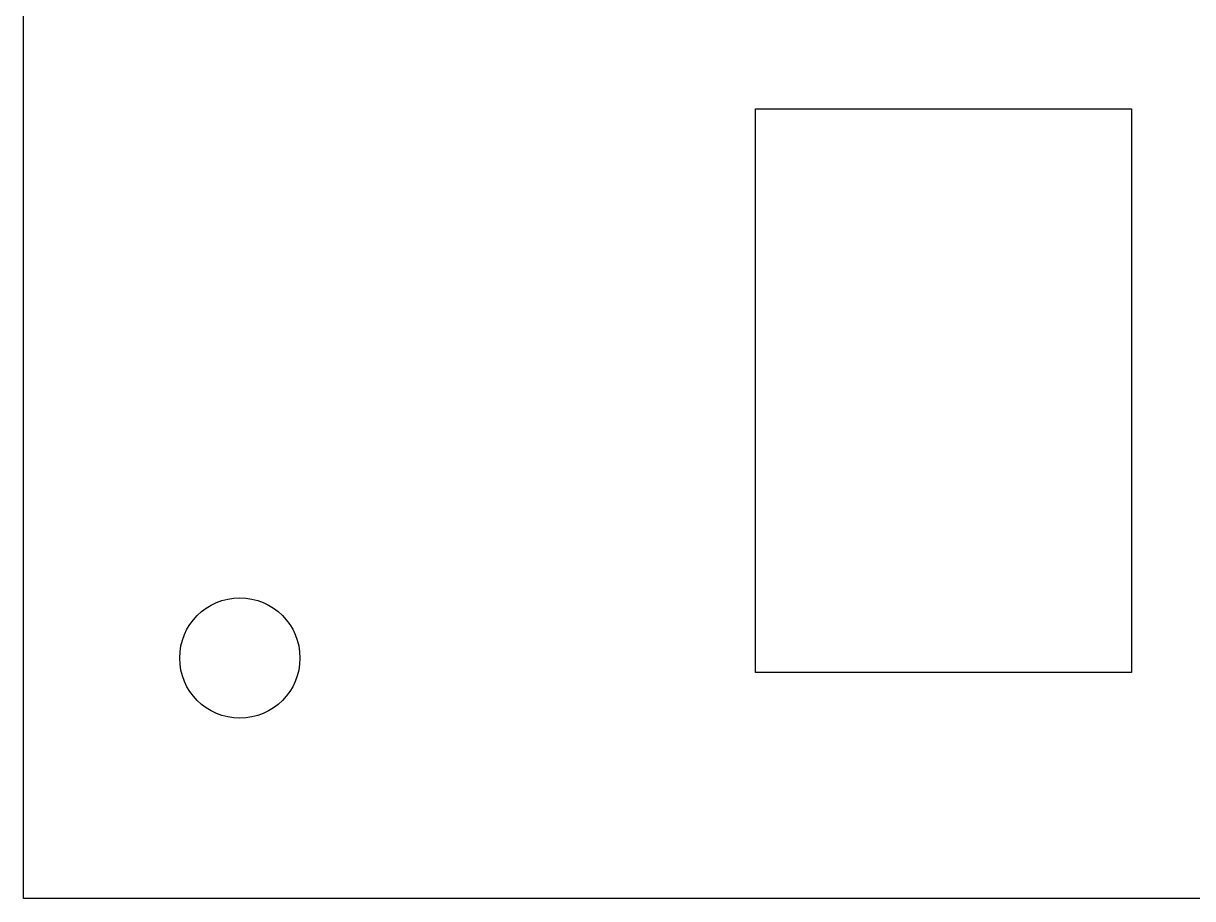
# Model space of a CAD drawing. Header units: inches. Extents: x -1 to 66.5, y -11.9 to 25.2.
# Drawn here: x 33.15 to 34.706, y -8.939 to -7.775 of the extents above; entities that cross this region are included whole.
import ezdxf

# ---------------------------------------------------------------- set-up
doc = ezdxf.new("R2010")
doc.units = ezdxf.units.IN
doc.header["$MEASUREMENT"] = 0
doc.layers.add('Panel', color=1, linetype='Continuous')

msp = doc.modelspace()

# ---------------------------------------------------------------- linework, layer by layer
at = {"layer": 'Panel', "color": 1}
for p, q in [((33.1502, -8.939), (33.1502, -3.189)), ((41.4012, -8.939), (33.1502, -8.939))]:
    msp.add_line(p, q, dxfattribs=at)
at = {"layer": 'Panel'}
for p, q in [((34.1245, -7.8884), (34.6245, -7.8884)), ((34.1245, -8.6384), (34.1245, -7.8884)), ((34.6245, -7.8884), (34.6245, -8.6384)), ((34.6245, -8.6384), (34.1245, -8.6384))]:
    msp.add_line(p, q, dxfattribs=at)
at = {"layer": 'Panel', "color": 1}
msp.add_circle((33.4382, -8.619), 0.08, dxfattribs=at)

doc.saveas('drawing.dxf')
